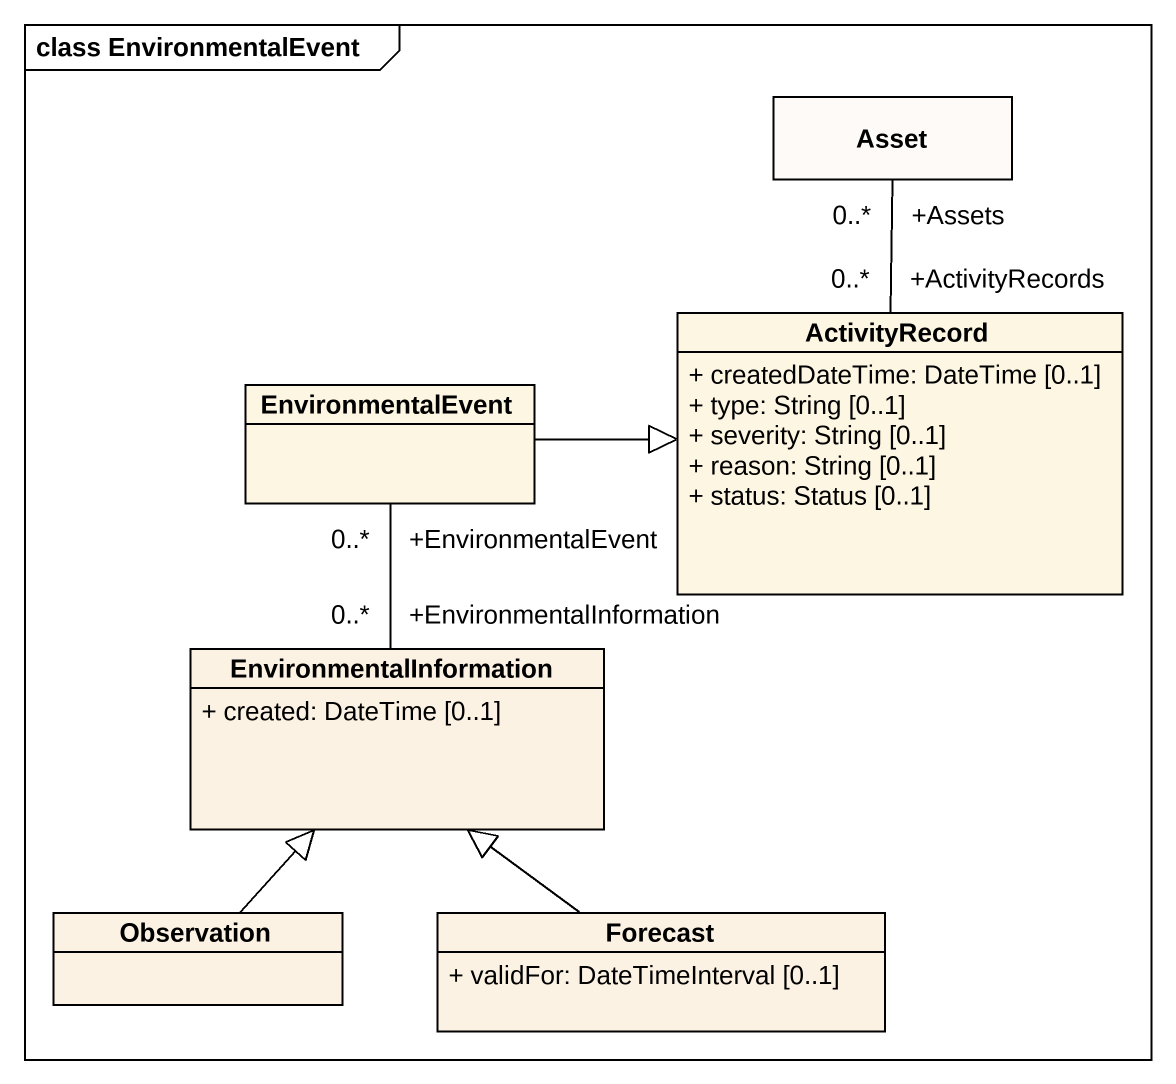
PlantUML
@startuml
mainframe class EnvironmentalEvent
hide circle
hide empty members
skinparam classAttributeIconSize 0
class Asset #FEFAF7
class ActivityRecord {
  + createdDateTime: DateTime [0..1]
  + type: String [0..1]
  + severity: String [0..1]
  + reason: String [0..1]
  + status: Status [0..1]
}
class EnvironmentalEvent
class EnvironmentalInformation #FCF2E3 {
  + created: DateTime [0..1]
}
class Observation #FCF2E3
class Forecast #FCF2E3 {
  + validFor: DateTimeInterval [0..1]
}
Asset "+Assets\n0..*" -- "+ActivityRecords\n0..*" ActivityRecord
EnvironmentalEvent -right-|> ActivityRecord
EnvironmentalEvent "+EnvironmentalEvent\n0..*" -- "+EnvironmentalInformation\n0..*" EnvironmentalInformation
Observation -up-|> EnvironmentalInformation
Forecast -up-|> EnvironmentalInformation
@enduml
